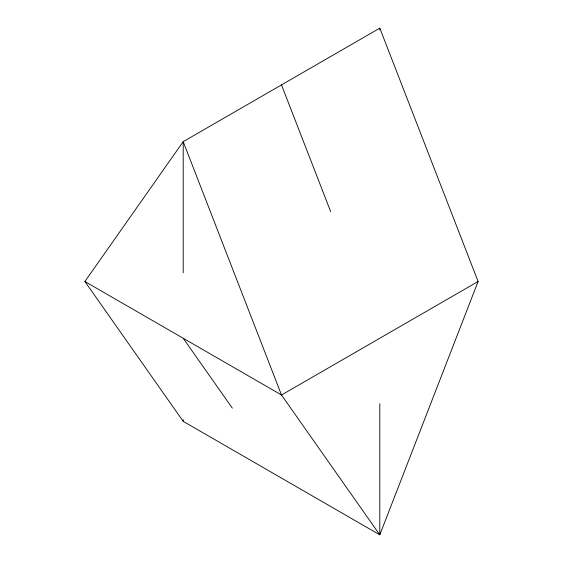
<?xml version="1.0" encoding="UTF-8"?>
<svg xmlns="http://www.w3.org/2000/svg" width="563" height="563" viewBox="0 0 563 563"><rect width="100%" height="100%" fill="white"/><g stroke="black" fill="none" stroke-linecap="round" stroke-linejoin="round"><path stroke-width="0.84" d="M478.1 281.5L379.8 534.85L183.2 421.349L84.9 281.5L183.2 141.651L379.8 28.15L478.1 281.5L281.5 395.001L84.9 281.5M183.2 338.25L232.35 408.175M281.5 84.9L330.65 211.575M379.8 28.15L379.8 29.909M379.8 403.784L379.8 534.85L281.5 395.001L183.2 141.651L183.2 272.717M183.2 419.59L183.2 421.349"/></g></svg>
